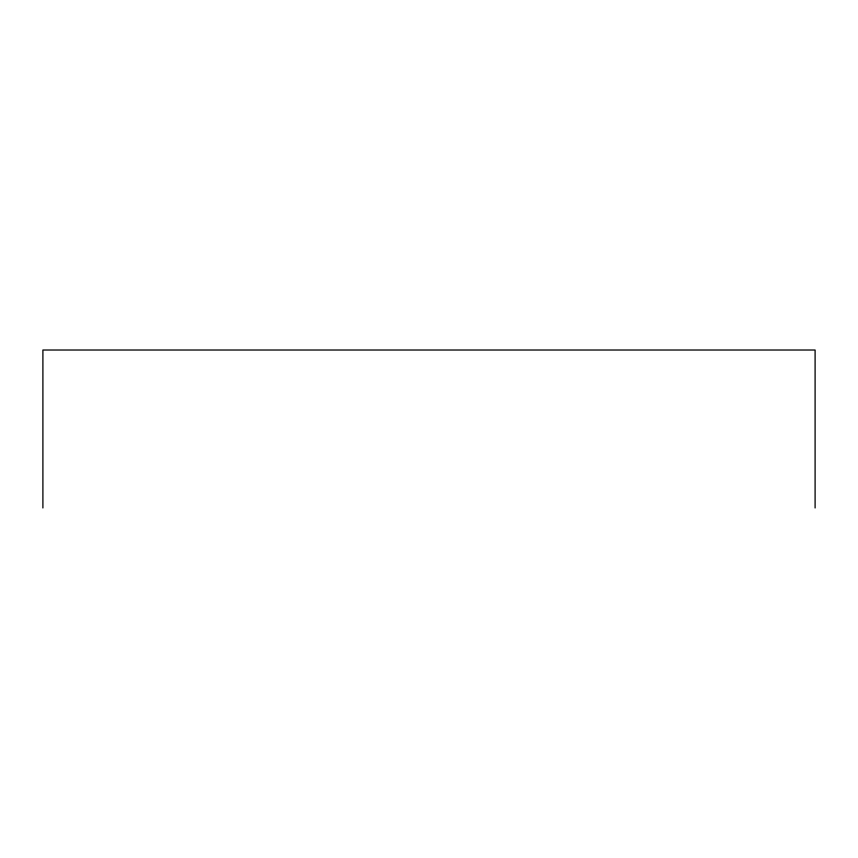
<?xml version="1.0" encoding="UTF-8"?>
<svg xmlns="http://www.w3.org/2000/svg" width="858" height="858" viewBox="0 0 858 858"><rect width="100%" height="100%" fill="white"/><g stroke="black" fill="none" stroke-linecap="round" stroke-linejoin="round"><path stroke-width="1.29" d="M815.1 507.979L815.1 350.021L42.9 350.021L42.9 507.979"/></g></svg>
